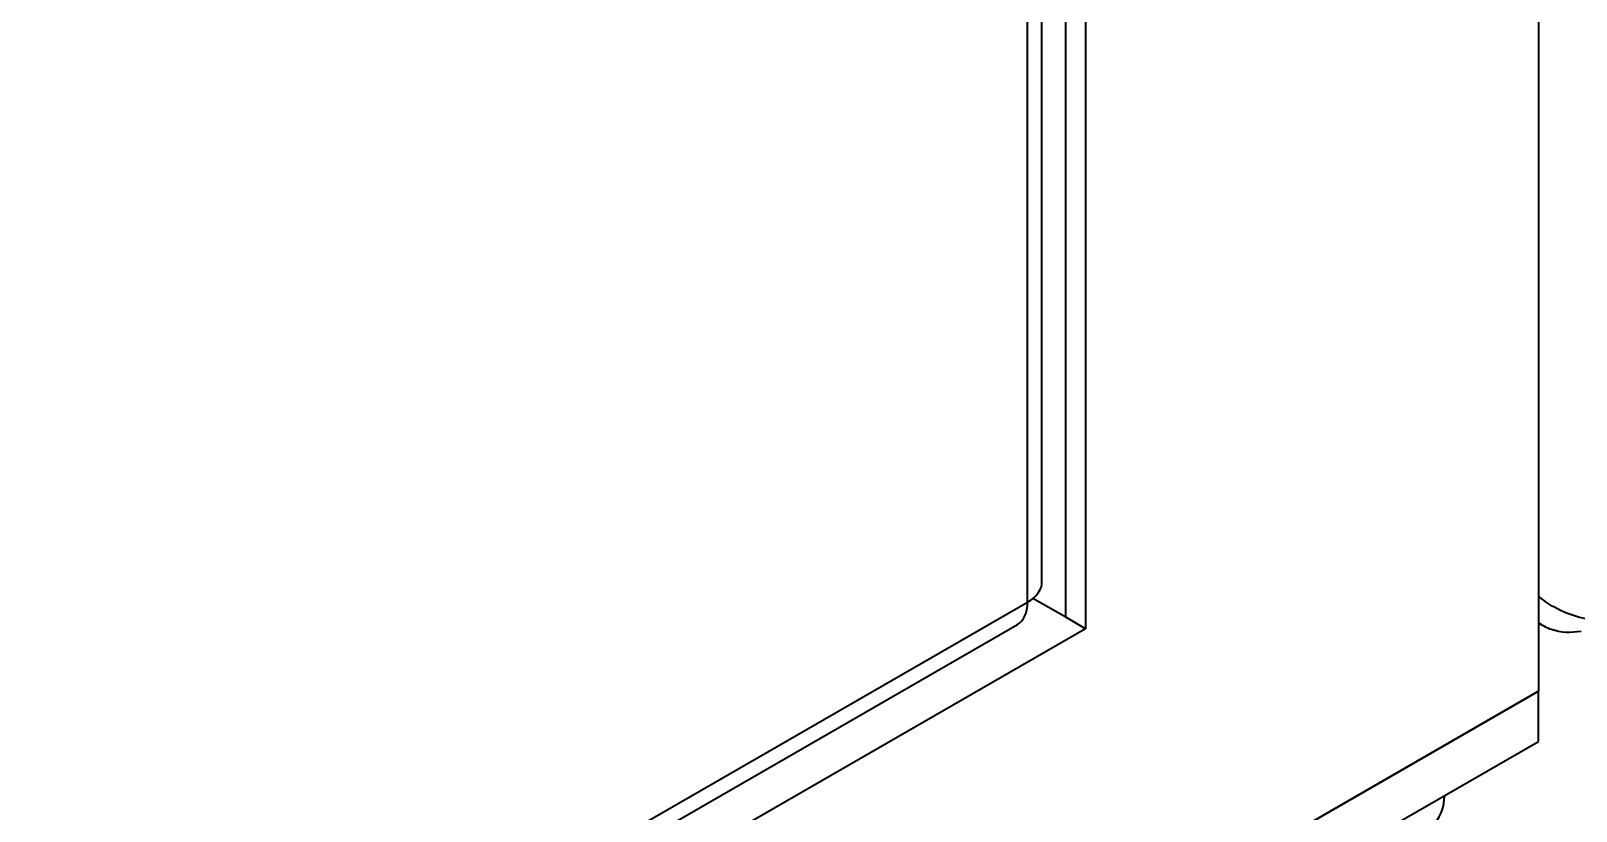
# Model space of a CAD drawing. Header units: millimetres. Extents: x 0 to 51860, y 0 to 5940.
# Drawn here: x 7987.4 to 8071.5, y 4222.4 to 4264.9 of the extents above; entities that cross this region are included whole.
import ezdxf

# ---------------------------------------------------------------- set-up
doc = ezdxf.new("R2010")
doc.units = ezdxf.units.MM
doc.header["$LTSCALE"] = 10
doc.layers.add('가시적인 것(ISO)', color=3, linetype='Continuous', lineweight=40)
doc.layers.add('가시적인 좁은 것(ISO)', color=3, linetype='Continuous', lineweight=35)

msp = doc.modelspace()

# ---------------------------------------------------------------- linework, layer by layer
at = {"layer": '가시적인 것(ISO)'}
for p, q in [((8069.4962, 5049.8735), (8069.4962, 4228.9636)), ((8044.8417, 5034.3303), (8044.8417, 4232.3706)), ((8043.7575, 4232.995), (8043.7575, 5033.706)), ((8043.7575, 4232.995), (8043.7575, 5033.706)), ((8042.4644, 4234.9078), (8042.4644, 5032.9613)), ((8043.7575, 4232.995), (8041.9751, 4234.0213)), ((8044.8417, 4232.3706), (8043.7575, 4232.995)), ((8044.8417, 4232.3706), (7717.027, 4043.5947)), ((7719.6306, 4047.4586), (8041.1284, 4232.5969)), ((8069.703, 4232.5655), (8069.4962, 4232.6846)), ((8069.4962, 4228.9636), (7692.3726, 4011.7926)), ((8022.3557, 4201.8173), (8069.4962, 4228.9636)), ((8069.4962, 4226.2385), (8069.4962, 4228.9636)), ((8022.3557, 4199.0921), (8069.4962, 4226.2385)), ((8064.3777, 4223.291), (8064.3777, 4223.2408))]:
    msp.add_line(p, q, dxfattribs=at)
for centre, major_axis, ratio, start_param, end_param in [((8039.7977, 4234.9078), (2.6667, 0), 0.5758617, 5.4977871, 6.2831853), ((8039.7977, 4234.9078), (1.3308, -2.3109), 0.5780931, 0, 0.7873319), ((8057.7111, 4223.2408), (6.6667, 0), 0.5758617, 5.4977871, 6.2831853)]:
    msp.add_ellipse(centre, major_axis=major_axis, ratio=ratio, start_param=start_param, end_param=end_param, dxfattribs=at)
for points, knots in [([(8072.796, 4232.81), (8072.1737, 4232.8345), (8071.23, 4233.0551), (8070.3683, 4233.541), (8070.0599, 4233.7148), (8069.7636, 4233.921), (8069.4965, 4234.154)], [0, 0, 0, 0, 0.9901161, 0.9901161, 0.9901161, 1.344388, 1.344388, 1.344388, 1.344388]), ([(8069.4989, 4232.7008), (8069.7144, 4232.5474), (8069.9503, 4232.4255), (8070.2028, 4232.3407), (8070.7021, 4232.1731), (8071.2607, 4232.1452), (8071.8199, 4232.2436)], [0.6965116, 0.6965116, 0.6965116, 0.6965116, 0.99011606, 0.99011606, 0.99011606, 1.57079633, 1.57079633, 1.57079633, 1.57079633])]:
    msp.add_open_spline(points, degree=3, knots=knots, dxfattribs=at)
at = {"layer": '가시적인 좁은 것(ISO)'}
for p, q in [((8041.6833, 4233.822), (8041.6833, 5032.5115)), ((7720.1854, 4048.6837), (8041.6833, 4233.822))]:
    msp.add_line(p, q, dxfattribs=at)

doc.saveas('drawing.dxf')
